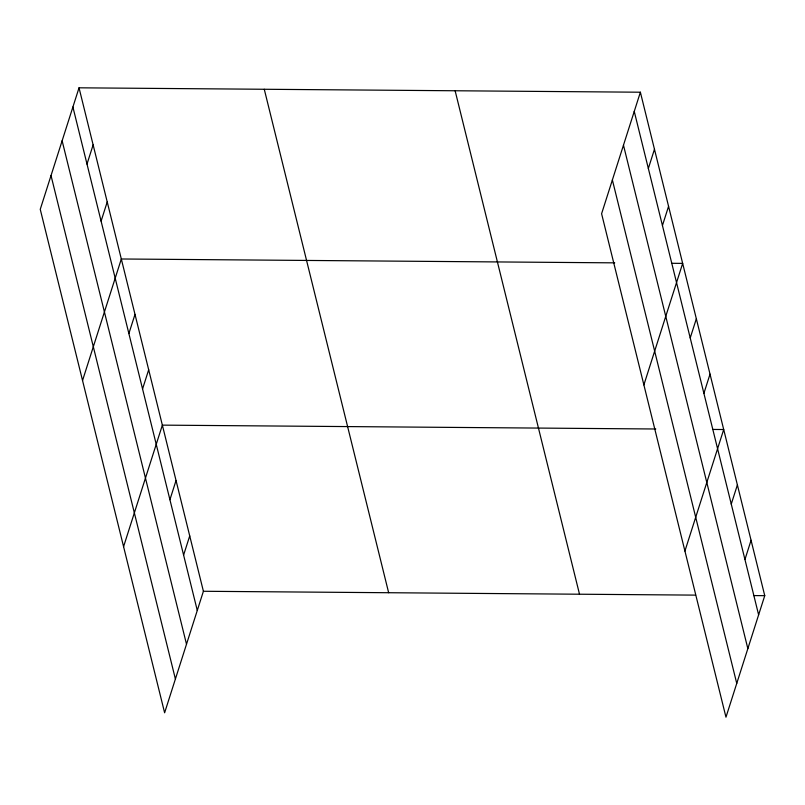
<?xml version="1.0" encoding="UTF-8"?>
<svg xmlns="http://www.w3.org/2000/svg" width="805" height="805" viewBox="0 0 805 805"><rect width="100%" height="100%" fill="white"/><g stroke="black" fill="none" stroke-linecap="round" stroke-linejoin="round"><path stroke-width="1.21" d="M79.031 87.815L40.25 209.33L164.623 712.787L203.403 591.273L79.031 87.815L640.378 92.213L764.75 595.67L725.969 717.185L601.597 213.728L640.378 92.213M87 164.069L93.128 144.88M101.098 221.133L107.226 201.934M82.543 380.513L121.324 258.989L614.738 262.853M128.87 333.572L134.999 314.373M142.555 388.946L148.684 369.757M123.578 546.645L162.358 425.131L655.783 428.995M169.915 499.704L176.043 480.515M183.6 555.088L189.728 535.899M648.347 168.466L654.465 149.267M662.445 225.521L668.563 206.322M643.879 384.901L682.66 263.386L671.551 263.295M690.217 337.959L696.345 318.77M703.902 393.343L710.02 374.144M684.924 551.043L723.705 429.528L712.596 429.437M731.262 504.101L737.39 484.902M744.947 559.485L751.065 540.286M203.403 591.273L695.59 595.126M753.631 595.579L764.75 595.67M634.249 111.402L758.622 614.859M623.473 145.172L747.845 648.629M612.374 179.958L736.746 683.415M455.127 90.764L579.509 594.221M264.271 89.264L388.654 592.721M72.903 107.015L197.285 610.472M62.126 140.774L186.508 644.231M51.027 175.571L175.399 679.028"/></g></svg>
